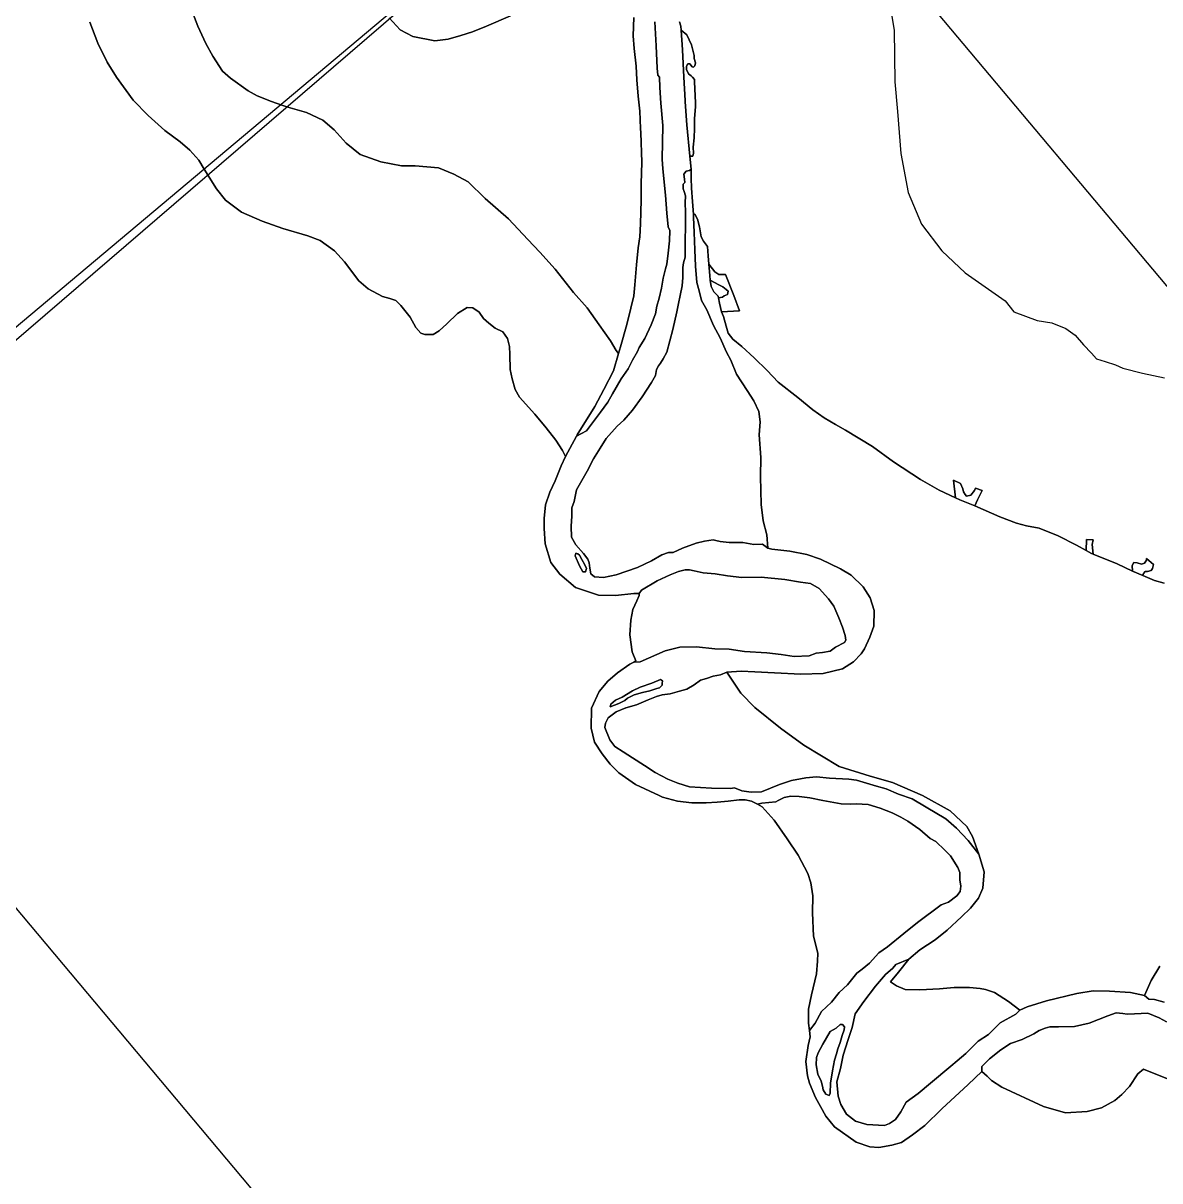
# Model space of a CAD drawing. Header units: inches. Extents: x 288635 to 1232953, y 676945 to 1655780.
# Drawn here: x 439401 to 475817, y 799738 to 836816 of the extents above; entities that cross this region are included whole.
import ezdxf

# ---------------------------------------------------------------- set-up
doc = ezdxf.new("R2010")
doc.units = ezdxf.units.IN
doc.header["$MEASUREMENT"] = 0
doc.layers.add('Images', color=7, linetype='Continuous')
picture_1 = doc.add_image_def('image14.jpg', size_in_pixel=(2572, 3729))
picture_2 = doc.add_image_def('image15.jpg', size_in_pixel=(2550, 3732))

msp = doc.modelspace()

# ---------------------------------------------------------------- linework, layer by layer
at = {"color": 1}
for points in [[(467072.4522, 837991.67), (467305.286, 836594.6672), (467331.3737, 834933.8956), (467410.7489, 833991.9771), (467521.8741, 832642.5994), (467749.4162, 831393.7635), (468178.0421, 830377.7615), (468834.2101, 829525.8015), (469580.3366, 828816.7167), (470860.9225, 827922.4232), (471141.3813, 827573.1725), (471882.2162, 827292.7137), (472353.1754, 827213.3385), (472802.968, 827038.7131), (473104.5936, 826827.0461), (473369.1775, 826514.8371), (473623.178, 826250.2532), (473781.9283, 826065.0445), (474062.3872, 825980.3777), (474401.0545, 825874.5442), (474628.5967, 825763.4189), (475258.3062, 825604.6686), (475967.391, 825456.5016)], [(444747.5589, 837361.1886), (445001.5594, 836721.1073), (445255.5599, 836167.3862), (445474.0003, 835755.9054), (445788.961, 835283.4644), (446048.0415, 835054.864), (446606.8426, 834643.3832), (446896.4032, 834490.9828), (447353.6041, 834303.0225), (447684.7457, 834193.7136), (447876.8451, 834130.3021), (448476.2863, 833952.5018), (449004.6074, 833708.6613), (449365.2881, 833403.8607), (449751.3689, 832977.1398), (450198.4098, 832606.2991), (450858.8111, 832377.6986), (451524.2924, 832250.6984), (451961.1733, 832245.6184), (452702.8548, 832184.6582), (453195.6158, 831981.4578), (453657.8967, 831732.5373), (454201.4578, 831204.2163), (454948.2193, 830553.975), (455573.0605, 829888.4936), (455954.0613, 829482.0928), (456446.8223, 828933.4517), (457036.1035, 828191.7702), (457472.9843, 827693.9293), (457853.9851, 827150.3682), (458219.7458, 826637.2871), (458402.6262, 826332.4865), (458473.7463, 826235.9663), (458311.186, 825677.1652), (458001.3054, 825082.804), (457711.7448, 824534.1629), (457147.8637, 823629.9211), (457125.5275, 823588.6829), (456770.6247, 822933.4433), (456684.2645, 823131.5637), (456470.9041, 823461.7643), (456155.5129, 823857.0656), (455794.8322, 824293.9465), (455307.1512, 824842.5875), (455164.9109, 825086.428), (455063.3107, 825426.7887), (455002.3506, 825726.5093), (454997.2706, 826204.0303), (454982.0306, 826463.1108), (454921.0704, 826717.1113), (454763.5901, 826930.4717), (454519.7496, 827052.392), (454316.5492, 827204.7923), (454148.9089, 827357.1926), (454011.7486, 827560.393), (453803.4682, 827697.5533), (453620.5878, 827712.7933), (453320.8672, 827519.7529), (452975.4265, 827189.5522), (452726.506, 826960.9518), (452533.4657, 826844.1116), (452274.3851, 826844.1116), (452137.2249, 826889.8316), (451984.8246, 827067.632), (451801.9442, 827402.9127), (451497.1436, 827773.7534), (451344.7433, 827931.2337), (451146.6229, 827997.2739), (450907.8624, 828063.314), (450455.7415, 828307.1545), (450156.0209, 828566.235), (449698.82, 829170.7562), (449378.7793, 829526.3569), (448921.5784, 829856.5576), (448525.3376, 830008.9579), (447722.696, 830237.5583), (447057.2147, 830471.2388), (446391.7334, 830765.8794), (445883.7324, 831151.9602), (445599.2518, 831512.6409), (445203.011, 832142.5621), (445030.2907, 832427.0427), (444735.6501, 832747.0834), (444435.9295, 833011.2439), (443943.1685, 833377.0046), (443409.7674, 833859.6056), (442922.0864, 834352.3666), (442388.6854, 835083.888), (442094.0448, 835561.409), (441789.2442, 836171.0102), (441534.6171, 836850.9047)], [(458961.2164, 837001.7365), (458945.9764, 836412.4553), (458976.4564, 836000.9745), (459042.4966, 835437.0934), (459057.7366, 835005.2925), (459103.4567, 834476.9714), (459154.2568, 833999.4505), (459179.6568, 833440.6494), (459190.3121, 833303.6529), (459225.3769, 832363.6872), (459194.8969, 831667.7258), (459199.9769, 831149.5648), (459179.6568, 830392.6433), (459154.2568, 829971.0024), (459108.5367, 829620.4817), (459052.6566, 829076.9206), (459001.8565, 828431.7594), (458961.2164, 828081.2387), (458869.7762, 827684.9979), (458737.696, 827166.8368), (458539.5756, 826445.4754), (458473.7463, 826235.9663), (458402.6262, 826332.4865), (458219.7458, 826637.2871), (457853.9851, 827150.3682), (457472.9843, 827693.9293), (457036.1035, 828191.7702), (456446.8223, 828933.4517), (455954.0613, 829482.0928), (455573.0605, 829888.4936), (454948.2193, 830553.975), (454201.4578, 831204.2163), (453657.8967, 831732.5373), (453195.6158, 831981.4578), (452702.8548, 832184.6582), (451961.1733, 832245.6184), (451524.2924, 832250.6984), (450858.8111, 832377.6986), (450198.4098, 832606.2991), (449751.3689, 832977.1398), (449365.2881, 833403.8607), (449004.6074, 833708.6613), (448476.2863, 833952.5018), (447876.8451, 834130.3021), (447684.7457, 834193.7136), (447353.6041, 834303.0225), (446896.4032, 834490.9828), (446606.8426, 834643.3832), (446048.0415, 835054.864), (445788.961, 835283.4644), (445474.0003, 835755.9054), (445255.5599, 836167.3862), (445001.5594, 836721.1073), (444747.5589, 837361.1886)], [(441534.6171, 836850.9047), (441789.2442, 836171.0102), (442094.0448, 835561.409), (442388.6854, 835083.888), (442922.0864, 834352.3666), (443409.7674, 833859.6056), (443943.1685, 833377.0046), (444435.9295, 833011.2439), (444735.6501, 832747.0834), (445030.2907, 832427.0427), (445203.011, 832142.5621), (445599.2518, 831512.6409), (445883.7324, 831151.9602), (446391.7334, 830765.8794), (447057.2147, 830471.2388), (447722.696, 830237.5583), (448525.3376, 830008.9579), (448921.5784, 829856.5576), (449378.7793, 829526.3569), (449698.82, 829170.7562), (450156.0209, 828566.235), (450455.7415, 828307.1545), (450907.8624, 828063.314), (451146.6229, 827997.2739), (451344.7433, 827931.2337), (451497.1436, 827773.7534), (451801.9442, 827402.9127), (451984.8246, 827067.632), (452137.2249, 826889.8316), (452274.3851, 826844.1116), (452533.4657, 826844.1116), (452726.506, 826960.9518), (452975.4265, 827189.5522), (453320.8672, 827519.7529), (453620.5878, 827712.7933), (453803.4682, 827697.5533), (454011.7486, 827560.393), (454148.9089, 827357.1926), (454316.5492, 827204.7923), (454519.7496, 827052.392), (454763.5901, 826930.4717), (454921.0704, 826717.1113), (454982.0306, 826463.1108), (454997.2706, 826204.0303), (455002.3506, 825726.5093), (455063.3107, 825426.7887), (455164.9109, 825086.428), (455307.1512, 824842.5875), (455794.8322, 824293.9465), (456155.5129, 823857.0656), (456470.9041, 823461.7643), (456684.2645, 823131.5637), (456770.6247, 822933.4433), (456638.5444, 822633.7227), (456464.7661, 822208.4232), (456445.504, 822161.2817), (456277.8637, 821790.441), (456130.5434, 821394.2002), (456094.9833, 820947.1593), (456094.9833, 820627.1187), (456125.4634, 820139.4377), (456308.3437, 819545.0765), (456592.8243, 819164.0757), (457095.7453, 818742.4349), (457832.3468, 818493.5144), (458380.9879, 818483.3544), (458965.189, 818549.3945), (459132.8294, 818544.3145), (459137.9094, 818483.3544), (459056.6292, 818310.634), (458929.629, 818036.3135), (458873.7489, 817695.9528), (458838.1888, 817223.5118), (458914.3889, 816685.0308), (459031.2292, 816390.3902), (458966.1009, 816355.3211), (458833.1088, 816283.71), (458441.948, 816004.3094), (458132.0674, 815745.2289), (457857.7468, 815415.0282), (457608.8263, 814881.6272), (457593.5863, 814241.5459), (457700.2665, 813789.425), (457954.267, 813418.5842), (458203.1875, 813083.3036), (458482.5881, 812803.903), (459021.0692, 812427.9823), (459776.4981, 812079.3228), (459879.5909, 812031.7415), (460360.5569, 811903.6315), (460827.9178, 811847.7514), (461280.0387, 811842.6714), (461630.5594, 811868.0714), (461991.2402, 811898.5515), (462336.6809, 811939.1916), (462534.8013, 811944.2716), (462732.9217, 811903.6315), (462924.8798, 811802.0066), (463078.3623, 811720.7511), (463459.3631, 811288.9503), (463875.9239, 810694.5891), (464231.5247, 810166.268), (464541.4053, 809587.1469), (464637.9255, 809282.3463), (464703.9656, 808865.7854), (464683.6456, 808322.2243), (464724.2856, 807570.3828), (464861.4459, 807031.9018), (464851.2859, 806777.9012), (464815.7258, 806366.4204), (464661.1124, 805695.7864), (464559.8379, 805240.0516), (464564.918, 804793.0107), (464592.7545, 804553.6167), (464615.7181, 804356.1299), (464554.7579, 804076.7293), (464473.4778, 803558.5683), (464529.3579, 803101.3674), (464595.398, 802867.6869), (464783.3584, 802410.486), (464945.7202, 802117.7429), (465118.6391, 801805.9648), (465398.0396, 801470.6841), (466083.841, 800977.9231), (466520.7219, 800830.6028), (466810.2824, 800805.2028), (467226.8433, 800876.3229), (467541.8039, 800962.6831), (467892.3246, 801211.6036), (468288.5654, 801506.2442), (468837.2065, 802039.6452), (469680.4882, 802821.9668), (470112.2891, 803238.5276), (470285.0094, 803091.2073), (470427.2497, 802954.0471), (470752.3703, 802740.6866), (472093.493, 802115.8454), (472794.5344, 801917.725), (473485.4158, 801958.3651), (473942.6167, 802080.2853), (474369.3376, 802313.9658), (474597.938, 802507.0062), (474846.8585, 802755.9267), (475116.0991, 803167.4075), (475288.8194, 803319.8078), (475746.0203, 803131.8474), (476447.0617, 802857.5269)], [(451129.6623, 836982.1097), (451475.103, 836601.109), (451881.5038, 836387.7485), (452592.7052, 836245.5082), (453014.3461, 836301.3884), (453420.7469, 836423.3086), (453796.6677, 836535.0688), (454248.7886, 836723.0292), (455015.8701, 837048.1499)], [(459633.0913, 836859.3146), (459683.8914, 836087.153), (459709.2915, 835370.8716), (459734.6915, 835147.3512), (459790.5716, 835086.391), (459800.7317, 834756.1904), (459831.2117, 834258.3494), (459892.1718, 833542.068), (459874.7001, 832460.2322), (459897.2519, 832150.1452), (459978.532, 831306.8635), (460019.1721, 830727.7423), (460066.1622, 830296.1531), (460116.9623, 830174.2329), (460106.8023, 829849.1122), (460066.1622, 829452.8714), (460020.4421, 829097.2707), (459979.802, 828949.9504), (459903.6019, 828645.1498), (459847.7218, 828325.1092), (459771.5216, 828005.0685), (459705.4815, 827751.068), (459659.7614, 827502.1475), (459522.6011, 827151.6268), (459319.4007, 826719.826), (459131.4403, 826425.1854), (459085.7202, 826298.1851), (458923.1599, 826018.7846), (458785.9996, 825749.544), (458557.3992, 825424.4234), (458283.0786, 824946.9024), (458135.7583, 824672.5819), (457891.9178, 824357.6213), (457444.8769, 823758.1801), (457444.8769, 823758.1801), (457125.5275, 823588.6829), (457147.8637, 823629.9211), (457711.7448, 824534.1629), (458001.3054, 825082.804), (458311.186, 825677.1652), (458473.7463, 826235.9663), (458539.5756, 826445.4754), (458737.696, 827166.8368), (458869.7762, 827684.9979), (458961.2164, 828081.2387), (459001.8565, 828431.7594), (459052.6566, 829076.9206), (459108.5367, 829620.4817), (459154.2568, 829971.0024), (459179.6568, 830392.6433), (459199.9769, 831149.5648), (459194.8969, 831667.7258), (459225.3769, 832363.6872), (459190.3121, 833303.6529), (459179.6568, 833440.6494), (459154.2568, 833999.4505), (459103.4567, 834476.9714), (459057.7366, 835005.2925), (459042.4966, 835437.0934), (458976.4564, 836000.9745), (458945.9764, 836412.4553), (458961.2164, 837001.7365)], [(475954.6206, 818876.6045), (475646.4372, 818960.7401), (475275.0919, 819121.8055), (475296.1217, 819191.0341), (475346.9218, 819251.9943), (475423.1219, 819257.0743), (475539.9622, 819282.4743), (475580.6022, 819348.5145), (475616.1623, 819475.5147), (475387.5618, 819668.5551), (475387.5618, 819612.675), (475321.5217, 819526.3148), (475225.0015, 819485.6747), (475092.9213, 819536.4748), (474981.161, 819541.5548), (474925.2809, 819445.0347), (474943.7024, 819265.5407), (474452.6348, 819502.6079), (473678.5069, 819810.6792), (473645.1184, 820120.676), (473675.5984, 820267.9963), (473462.238, 820283.2363), (473458.4233, 819923.858), (473148.7655, 820095.2757), (472556.0977, 820391.6097), (471946.4965, 820637.1435), (471540.0956, 820721.8103), (471226.8283, 820798.0105), (470693.4273, 821009.6776), (469889.0923, 821356.8116), (469977.351, 821548.1589), (470124.6713, 821852.9595), (469911.3109, 821924.0796), (469880.8308, 821852.9595), (469758.9106, 821700.5592), (469626.8303, 821670.0791), (469576.0302, 821715.7992), (469525.2301, 821802.1594), (469499.8301, 821903.7596), (469433.7899, 822071.3999), (469210.2695, 822183.1601), (469271.0244, 821610.8121), (468746.0901, 821856.3459), (468153.4222, 822203.4799), (467281.3538, 822762.2811), (466612.4858, 823261.8154), (465748.8841, 823778.2831), (465423.4124, 823963.5286), (465057.6517, 824171.809), (464696.9709, 824435.9695), (464214.37, 824832.2103), (463584.4487, 825319.8913), (463239.008, 825695.8121), (462817.3672, 826097.1329), (462426.2064, 826462.8936), (462131.5658, 826696.5741), (461989.3255, 826889.6145), (461923.2854, 827113.1349), (461836.9252, 827417.9355), (461770.8851, 827570.3358), (462348.4034, 827597.943), (462170.6031, 828090.7039), (461896.2825, 828771.4253), (461693.0821, 828766.3453), (461555.9219, 828847.6255), (461365.9139, 829096.7885), (461344.1642, 829368.6594), (461328.9242, 829663.3), (461191.7639, 829830.9403), (461120.6438, 829973.1806), (461069.8437, 830293.2213), (461008.8836, 830542.1418), (460922.5234, 830699.6221), (460876.8033, 830689.4621), (460843.7392, 831101.4316), (460808.1791, 831533.2324), (460798.0191, 831848.1931), (460801.4937, 832139.9851), (460759.2618, 832560.796), (460855.4865, 832552.1358), (460875.8065, 832648.656), (460870.7265, 832846.7764), (460896.1266, 833146.497), (460906.2866, 833441.1376), (460911.3666, 833766.2582), (460936.0104, 834141.1617), (460944.1538, 834265.0464), (460912.4038, 834938.1478), (460910.265, 835015.1458), (460845.8556, 835081.5311), (460804.5806, 835132.3312), (460715.6804, 835192.6563), (460652.1803, 835335.5316), (460649.0053, 835440.3068), (460690.2803, 835510.1569), (460760.1305, 835516.507), (460833.1556, 835421.2568), (460877.6057, 835411.7317), (460915.7058, 835453.0068), (460937.9308, 835545.082), (460902.1653, 835685.2744), (460899.7038, 835776.3495), (460810.8036, 836125.6002), (460658.4033, 836443.1008), (460476.0224, 836589.2817), (460466.213, 836722.1543), (460430.6529, 836859.3146)], [(475818.3024, 806611.2114), (475536.6666, 806155.2297), (475319.8029, 805677.5243), (474877.842, 805774.0445), (474202.2006, 805814.6846), (473678.9596, 805819.7646), (473155.7185, 805743.5644), (472185.4366, 805504.804), (471570.7554, 805316.8436), (471331.9949, 805200.0034), (470963.4383, 805484.6684), (470520.8678, 805766.3041), (470228.6448, 805863.9695), (470057.1945, 805902.0696), (469714.2938, 805927.4697), (469231.6928, 805933.8197), (468761.7919, 805889.3696), (468126.7906, 805851.2695), (467656.8897, 805870.3196), (467383.8391, 805984.6198), (467186.9887, 806111.62), (467448.3094, 806420.7422), (467777.9351, 806840.8043), (468128.4558, 807140.5249), (468621.2168, 807455.4855), (469007.2976, 807770.4462), (469459.4185, 808197.167), (469754.0591, 808466.4076), (470002.9796, 808796.6082), (470150.2999, 809116.6489), (470190.9399, 809639.8899), (470013.1396, 810198.691), (469810.0728, 810768.6917), (469635.7268, 811090.5612), (469099.2778, 811586.7766), (468211.1015, 812076.6208), (467255.9537, 812492.1939), (466536.2856, 812703.8609), (465545.6837, 813008.6616), (464411.148, 813694.4629), (463666.0799, 814236.3307), (462836.3449, 814896.732), (462387.6107, 815362.3996), (461945.766, 816030.8073), (462402.9669, 816066.3673), (462844.9278, 816040.9673), (463469.769, 816005.4072), (464313.0507, 815969.8471), (465034.4121, 815990.1672), (465654.1734, 816137.4875), (465999.6141, 816355.9279), (466248.5346, 816620.0884), (466355.2148, 816777.5688), (466522.8551, 817153.4895), (466649.8554, 817504.0102), (466660.0154, 818001.8512), (466538.0951, 818413.332), (466309.4947, 818763.8527), (465923.4139, 819139.7735), (465588.1332, 819337.8939), (464948.052, 819652.8545), (464506.0911, 819800.1748), (463962.53, 819906.855), (463383.4088, 819972.8951), (463256.4086, 820003.3752), (463223.768, 820432.9215), (463106.9278, 820874.8824), (463040.8876, 821398.1235), (463025.6476, 822297.2853), (463030.7276, 822901.8065), (462979.9275, 823633.3279), (463010.4076, 824049.8888), (462964.6875, 824375.0094), (462812.2872, 824715.3701), (462598.9267, 825050.6508), (462253.4861, 825573.8918), (462070.6057, 826020.9327), (461938.5254, 826274.9332), (461730.245, 826737.2142), (461516.8846, 827133.4549), (461308.6042, 827636.3759), (461135.8838, 827936.0965), (461054.6037, 828240.8972), (460978.4035, 828515.2177), (460937.7634, 829038.4588), (460922.5234, 829551.5398), (460902.2033, 830110.3409), (460871.7233, 830603.1019), (460876.8033, 830689.4621), (460922.5234, 830699.6221), (461008.8836, 830542.1418), (461069.8437, 830293.2213), (461120.6438, 829973.1806), (461191.7639, 829830.9403), (461328.9242, 829663.3), (461344.1642, 829368.6594), (461365.9139, 829096.7885), (461394.9643, 828733.6581), (461413.7053, 828587.8948), (461440.6844, 828378.0574), (461532.1246, 828215.4971), (461664.2049, 828073.2568), (461675.6756, 828017.1779), (461709.925, 827849.7364), (461770.8851, 827570.3358), (461836.9252, 827417.9355), (461923.2854, 827113.1349), (461989.3255, 826889.6145), (462131.5658, 826696.5741), (462426.2064, 826462.8936), (462817.3672, 826097.1329), (463239.008, 825695.8121), (463584.4487, 825319.8913), (464214.37, 824832.2103), (464696.9709, 824435.9695), (465057.6517, 824171.809), (465423.4124, 823963.5286), (465748.8841, 823778.2831), (466612.4858, 823261.8154), (467281.3538, 822762.2811), (468153.4222, 822203.4799), (468746.0901, 821856.3459), (469271.0244, 821610.8121), (469409.5582, 821553.8804), (469889.0923, 821356.8116), (470693.4273, 821009.6776), (471226.8283, 820798.0105), (471540.0956, 820721.8103), (471946.4965, 820637.1435), (472556.0977, 820391.6097), (473148.7655, 820095.2757), (473458.4233, 819923.858), (473622.8998, 819832.8085), (473678.5069, 819810.6792), (474452.6348, 819502.6079), (474943.7024, 819265.5407), (475275.0919, 819121.8055), (475646.4372, 818960.7401), (475954.6206, 818876.6045)], [(475949.7241, 805464.1639), (475644.9235, 805550.5241), (475467.1232, 805555.6041), (475319.8029, 805677.5243), (475536.6666, 806155.2297), (475818.3024, 806611.2114)], [(476447.0617, 802857.5269), (475746.0203, 803131.8474), (475288.8194, 803319.8078), (475116.0991, 803167.4075), (474846.8585, 802755.9267), (474597.938, 802507.0062), (474369.3376, 802313.9658), (473942.6167, 802080.2853), (473485.4158, 801958.3651), (472794.5344, 801917.725), (472093.493, 802115.8454), (470752.3703, 802740.6866), (470427.2497, 802954.0471), (470285.0094, 803091.2073), (470112.2891, 803238.5276), (470117.8725, 803401.6798), (470361.713, 803645.5202), (470727.4737, 803935.0808), (471032.2743, 804133.2012), (471408.195, 804265.2815), (471779.0358, 804443.0818), (471951.7561, 804549.7621), (472144.7965, 804631.0422), (472287.0368, 804671.6823), (472571.5174, 804666.6023), (473084.5984, 804676.7623), (473557.0393, 804793.6025), (474146.3205, 805027.283), (474415.5611, 805118.7232), (474634.0015, 805098.4031), (474634.0015, 805098.4031), (474766.0818, 805078.0831), (475004.8422, 805088.2431), (475436.6431, 805103.4832), (475792.2438, 804961.2429), (476031.0043, 804834.2426)]]:
    msp.add_lwpolyline(points, dxfattribs=at)
at = {"color": 1, "ltscale": 3}
for points in [[(455015.8701, 837048.1499), (454248.7886, 836723.0292), (453796.6677, 836535.0688), (453420.7469, 836423.3086), (453014.3461, 836301.3884), (452592.7052, 836245.5082), (451881.5038, 836387.7485), (451475.103, 836601.109), (451129.6623, 836982.1097)], [(476031.0043, 804834.2426), (475792.2438, 804961.2429), (475436.6431, 805103.4832), (475004.8422, 805088.2431), (474766.0818, 805078.0831), (474634.0015, 805098.4031), (474415.5611, 805118.7232), (474146.3205, 805027.283), (473557.0393, 804793.6025), (473084.5984, 804676.7623), (472571.5174, 804666.6023), (472287.0368, 804671.6823), (472144.7965, 804631.0422), (471951.7561, 804549.7621), (471779.0358, 804443.0818), (471408.195, 804265.2815), (471032.2743, 804133.2012), (470727.4737, 803935.0808), (470361.713, 803645.5202), (470117.8725, 803401.6798), (470112.2891, 803238.5276), (469680.4882, 802821.9668), (468837.2065, 802039.6452), (468288.5654, 801506.2442), (467892.3246, 801211.6036), (467541.8039, 800962.6831), (467226.8433, 800876.3229), (466810.2824, 800805.2028), (466520.7219, 800830.6028), (466083.841, 800977.9231), (465398.0396, 801470.6841), (465118.6391, 801805.9648), (464945.7202, 802117.7429), (464783.3584, 802410.486), (464595.398, 802867.6869), (464529.3579, 803101.3674), (464473.4778, 803558.5683), (464554.7579, 804076.7293), (464615.7181, 804356.1299), (464592.7545, 804553.6167), (464770.5691, 804783.4002), (464973.7695, 805159.3209), (465298.8902, 805464.1215), (465542.7306, 805768.9222), (465811.9712, 806012.7626), (466111.6918, 806393.7634), (466284.4121, 806515.6837), (466513.0126, 806708.724), (466817.8132, 807044.0047), (467087.0537, 807237.0451), (467615.3748, 807663.7659), (468057.3357, 808014.2866), (468814.2572, 808583.2478), (469047.9377, 808664.5279), (469312.0982, 808867.7284), (469423.8584, 809009.9686), (469444.1784, 809172.529), (469408.6184, 809380.8094), (469408.6184, 809609.4098), (469342.5782, 809771.9702), (469108.8978, 810142.8109), (468926.0174, 810325.6913), (468636.4568, 810610.1718), (468453.5765, 810706.692), (468123.3758, 810986.0926), (467747.4551, 811260.4131), (467518.8546, 811382.3334), (467244.534, 811524.5737), (466853.3733, 811671.894), (466467.2925, 811793.8142), (466086.2917, 811809.0542), (465903.4114, 811798.8942), (465603.6908, 811814.1342), (465024.5696, 811920.8145), (464602.0821, 812005.5871), (464256.6414, 812051.3072), (463997.5609, 812056.3872), (463784.2005, 812020.8272), (463591.1601, 811924.307), (463509.8799, 811873.5069), (463062.839, 811837.9468), (462924.8798, 811802.0066), (462732.9217, 811903.6315), (462534.8013, 811944.2716), (462336.6809, 811939.1916), (461991.2402, 811898.5515), (461630.5594, 811868.0714), (461280.0387, 811842.6714), (460827.9178, 811847.7514), (460360.5569, 811903.6315), (459879.5909, 812031.7415), (459776.4981, 812079.3228), (459021.0692, 812427.9823), (458482.5881, 812803.903), (458203.1875, 813083.3036), (457954.267, 813418.5842), (457700.2665, 813789.425), (457593.5863, 814241.5459), (457608.8263, 814881.6272), (457857.7468, 815415.0282), (458132.0674, 815745.2289), (458441.948, 816004.3094), (458833.1088, 816283.71), (458966.1009, 816355.3211), (459169.0112, 816364.0242), (459968.0545, 816718.5666), (460439.0138, 816829.6918), (460968.1815, 816840.2751), (461559.6852, 816772.4887), (462021.9661, 816762.3287), (462509.6471, 816696.2886), (463231.0085, 816645.4885), (463688.2094, 816594.6884), (464104.7703, 816533.7283), (464577.2112, 816554.0483), (464810.8917, 816635.3285), (465009.0121, 816660.7285), (465252.8526, 816706.4486), (465425.5729, 816828.3689), (465715.1335, 816980.7692), (465760.8536, 817051.8893), (465735.4535, 817204.2896), (465654.1734, 817473.5301), (465527.1731, 817773.2507), (465369.6928, 818139.0115), (465196.9725, 818382.852), (464897.2519, 818713.0526), (464622.9313, 818865.4529), (464302.8907, 818911.173), (463799.9697, 818997.5332), (463043.0481, 819073.7333), (462423.2869, 819063.5733), (461961.006, 819119.4534), (461574.9252, 819181.0909), (461188.8444, 819216.651), (460899.2839, 819277.6111), (460751.9636, 819303.0111), (460604.6433, 819308.0912), (460396.3629, 819257.2911), (460132.2023, 819150.6108), (459715.6415, 818952.4904), (459212.7205, 818657.8499), (459132.8294, 818544.3145), (458965.189, 818549.3945), (458380.9879, 818483.3544), (457832.3468, 818493.5144), (457095.7453, 818742.4349), (456592.8243, 819164.0757), (456308.3437, 819545.0765), (456125.4634, 820139.4377), (456094.9833, 820627.1187), (456094.9833, 820947.1593), (456130.5434, 821394.2002), (456277.8637, 821790.441), (456445.504, 822161.2817), (456464.7661, 822208.4232), (456638.5444, 822633.7227), (456770.6247, 822933.4433), (457125.5275, 823588.6829), (457444.8769, 823758.1801), (457891.9178, 824357.6213), (458135.7583, 824672.5819), (458283.0786, 824946.9024), (458557.3992, 825424.4234), (458785.9996, 825749.544), (458923.1599, 826018.7846), (459085.7202, 826298.1851), (459131.4403, 826425.1854), (459319.4007, 826719.826), (459522.6011, 827151.6268), (459659.7614, 827502.1475), (459705.4815, 827751.068), (459771.5216, 828005.0685), (459847.7218, 828325.1092), (459903.6019, 828645.1498), (459979.802, 828949.9504), (460020.4421, 829097.2707), (460066.1622, 829452.8714), (460106.8023, 829849.1122), (460116.9623, 830174.2329), (460066.1622, 830296.1531), (460019.1721, 830727.7423), (459978.532, 831306.8635), (459897.2519, 832150.1452), (459874.7001, 832460.2322), (459892.1718, 833542.068), (459831.2117, 834258.3494), (459800.7317, 834756.1904), (459790.5716, 835086.391), (459734.6915, 835147.3512), (459709.2915, 835370.8716), (459683.8914, 836087.153), (459633.0913, 836859.3146)], [(460430.6529, 836859.3146), (460466.213, 836722.1543), (460476.0224, 836589.2817), (460522.0931, 835965.2328), (460567.8132, 835081.311), (460608.4533, 834339.6295), (460611.4167, 834293.9928), (460659.2534, 833557.308), (460759.2618, 832560.796), (460801.4937, 832139.9851), (460745.6136, 832094.2651), (460638.9333, 832079.025), (460562.7332, 831982.5048), (460588.1332, 831814.8645), (460598.2933, 831708.1843), (460547.4932, 831657.3842), (460542.4131, 831510.0639), (460577.9732, 831428.7837), (460623.6933, 831281.4634), (460608.4533, 831057.943), (460618.6133, 830763.3024), (460621.5982, 830663.1094), (460624.9633, 830550.1536), (460624.9633, 830291.0731), (460604.6433, 829864.3523), (460604.6433, 829569.7117), (460614.8033, 829473.1915), (460604.6433, 829325.8712), (460558.9232, 829142.9908), (460533.5231, 828995.6705), (460538.6031, 828670.5499), (460518.2831, 828401.3093), (460452.243, 828091.4287), (460391.2828, 827832.3482), (460340.4827, 827568.1877), (460213.4825, 827009.3866), (460122.0423, 826638.5458), (460020.4421, 826277.8651), (459903.6019, 826069.5847), (459822.3217, 825922.2644), (459751.2016, 825840.9842), (459695.3215, 825724.144), (459654.6814, 825531.1036), (459532.7611, 825302.5031), (459227.9605, 824850.3822), (458918.0799, 824418.5814), (458643.7593, 824103.6207), (458430.3989, 823910.5804), (458079.8782, 823509.2596), (457886.8378, 823204.4589), (457673.4774, 822864.0983), (457465.197, 822467.8575), (457129.9163, 821868.4163), (457053.7162, 821497.5755), (456982.596, 821289.2951), (456977.516, 821030.2146), (456952.116, 820710.174), (456972.436, 820349.4932), (457109.5963, 820110.7328), (457348.3568, 819831.3322), (457495.6771, 819648.4518), (457531.2371, 819536.6916), (457556.6372, 819358.8913), (457592.1972, 819181.0909), (457703.9575, 819084.5707), (457988.438, 819059.1707), (458399.9189, 819145.5308), (459080.6402, 819384.2913), (459527.6811, 819597.6517), (459862.9618, 819790.6921), (460071.2422, 819866.8923), (460223.6425, 819866.8923), (460523.3631, 819998.9725), (460960.244, 820156.4528), (461229.4845, 820227.573), (461508.8851, 820263.1331), (461595.2453, 820247.893), (461732.4055, 820211.6556), (462016.8861, 820181.1756), (462458.847, 820186.2556), (462804.2877, 820120.2154), (463083.6882, 820125.2955), (463256.4086, 820003.3752), (463383.4088, 819972.8951), (463962.53, 819906.855), (464506.0911, 819800.1748), (464948.052, 819652.8545), (465588.1332, 819337.8939), (465923.4139, 819139.7735), (466309.4947, 818763.8527), (466538.0951, 818413.332), (466660.0154, 818001.8512), (466649.8554, 817504.0102), (466522.8551, 817153.4895), (466355.2148, 816777.5688), (466248.5346, 816620.0884), (465999.6141, 816355.9279), (465654.1734, 816137.4875), (465034.4121, 815990.1672), (464313.0507, 815969.8471), (463469.769, 816005.4072), (462844.9278, 816040.9673), (462402.9669, 816066.3673), (461945.766, 816030.8073), (461737.4855, 815939.3671), (461503.8051, 815898.727), (461296.2655, 815824.2731), (461105.7651, 815771.3563), (460899.3897, 815623.1894), (460666.5559, 815480.3141), (460428.4304, 815422.1056), (460132.0965, 815337.4388), (459867.5126, 815305.6887), (459687.5956, 815252.772), (459428.3034, 815146.9384), (459047.3027, 814988.1881), (458703.3436, 814892.9379), (458401.718, 814760.646), (458147.7175, 814564.8539), (458052.4673, 814400.8119), (458036.5923, 814263.2283), (458200.6343, 813866.3525), (458354.0929, 813654.6854), (458623.9685, 813474.7684), (458920.3024, 813289.5597), (459306.5948, 813046.1425), (459650.5539, 812813.3087), (460052.7213, 812601.6417), (460375.5136, 812474.6414), (460751.2227, 812358.2245), (461455.0158, 812315.8911), (462063.5587, 812305.3077), (462190.5589, 812321.1828), (462423.3927, 812225.9326), (462725.0183, 812188.8908), (463053.1023, 812199.4742), (463342.2396, 812310.3877), (463626.7201, 812432.308), (464017.8809, 812564.3882), (464307.9418, 812615.3879), (464480.1619, 812645.6684), (464821.3692, 812682.816), (465237.93, 812637.0959), (465852.6113, 812606.6158), (466101.5318, 812565.9758), (466741.613, 812378.0154), (467051.4937, 812296.7352), (467442.6544, 812118.9349), (467884.6153, 811971.6146), (468326.5762, 811707.454), (468961.5775, 811331.5333), (469307.0182, 811036.8927), (469677.8589, 810635.5719), (470013.1396, 810198.691), (470190.9399, 809639.8899), (470150.2999, 809116.6489), (470002.9796, 808796.6082), (469754.0591, 808466.4076), (469459.4185, 808197.167), (469007.2976, 807770.4462), (468621.2168, 807455.4855), (468128.4558, 807140.5249), (467777.9351, 806840.8043), (467356.2943, 806668.084), (467264.8541, 806551.2437), (467031.1736, 806348.0433), (466706.053, 805977.2026), (466335.2122, 805484.4416), (466055.8117, 805083.1208), (465954.2115, 804646.2399), (465827.2112, 804265.2391), (465669.7309, 803762.3181), (465583.3707, 803340.6773), (465466.5305, 802908.8764), (465507.1706, 802451.6755), (465598.6108, 802182.435), (465781.4911, 801877.6344), (466065.9717, 801654.1139), (466431.7324, 801547.4337), (466995.6136, 801511.8736), (467158.1739, 801577.9138), (467346.1343, 801704.914), (467513.7746, 801948.7545), (467691.5749, 802253.5551), (468072.5757, 802532.9557), (468468.8165, 802863.1563), (469119.0578, 803406.7174), (469320.3835, 803580.2002), (469596.5788, 803818.1983), (469990.8722, 804214.4814), (470326.1529, 804427.8418), (470702.0736, 804798.6825), (471204.9946, 805078.0831), (471331.9949, 805200.0034), (471570.7554, 805316.8436), (472185.4366, 805504.804), (473155.7185, 805743.5644), (473678.9596, 805819.7646), (474202.2006, 805814.6846), (474877.842, 805774.0445), (475319.8029, 805677.5243), (475467.1232, 805555.6041), (475644.9235, 805550.5241), (475949.7241, 805464.1639)]]:
    msp.add_lwpolyline(points, dxfattribs=at)
at = {"color": 1}
for points in [[(460937.9308, 835545.082), (460915.7058, 835453.0068), (460877.6057, 835411.7317), (460833.1556, 835421.2568), (460760.1305, 835516.507), (460690.2803, 835510.1569), (460649.0053, 835440.3068), (460652.1803, 835335.5316), (460715.6804, 835192.6563), (460804.5806, 835132.3312), (460845.8556, 835081.5311), (460910.265, 835015.1458), (460912.4038, 834938.1478), (460944.1538, 834265.0464), (460936.0104, 834141.1617), (460911.3666, 833766.2582), (460906.2866, 833441.1376), (460896.1266, 833146.497), (460870.7265, 832846.7764), (460875.8065, 832648.656), (460855.4865, 832552.1358), (460759.2618, 832560.796), (460659.2534, 833557.308), (460611.4167, 834293.9928), (460608.4533, 834339.6295), (460567.8132, 835081.311), (460522.0931, 835965.2328), (460476.0224, 836589.2817), (460658.4033, 836443.1008), (460810.8036, 836125.6002), (460899.7038, 835776.3495), (460902.1653, 835685.2744), (460937.9308, 835545.082)], [(463223.768, 820432.9215), (463256.4086, 820003.3752), (463083.6882, 820125.2955), (462804.2877, 820120.2154), (462458.847, 820186.2556), (462016.8861, 820181.1756), (461732.4055, 820211.6556), (461595.2453, 820247.893), (461508.8851, 820263.1331), (461229.4845, 820227.573), (460960.244, 820156.4528), (460523.3631, 819998.9725), (460223.6425, 819866.8923), (460071.2422, 819866.8923), (459862.9618, 819790.6921), (459527.6811, 819597.6517), (459080.6402, 819384.2913), (458399.9189, 819145.5308), (457988.438, 819059.1707), (457703.9575, 819084.5707), (457592.1972, 819181.0909), (457556.6372, 819358.8913), (457531.2371, 819536.6916), (457495.6771, 819648.4518), (457348.3568, 819831.3322), (457109.5963, 820110.7328), (456972.436, 820349.4932), (456952.116, 820710.174), (456977.516, 821030.2146), (456982.596, 821289.2951), (457053.7162, 821497.5755), (457129.9163, 821868.4163), (457465.197, 822467.8575), (457673.4774, 822864.0983), (457886.8378, 823204.4589), (458079.8782, 823509.2596), (458430.3989, 823910.5804), (458643.7593, 824103.6207), (458918.0799, 824418.5814), (459227.9605, 824850.3822), (459532.7611, 825302.5031), (459654.6814, 825531.1036), (459695.3215, 825724.144), (459751.2016, 825840.9842), (459822.3217, 825922.2644), (459903.6019, 826069.5847), (460020.4421, 826277.8651), (460122.0423, 826638.5458), (460213.4825, 827009.3866), (460340.4827, 827568.1877), (460391.2828, 827832.3482), (460452.243, 828091.4287), (460518.2831, 828401.3093), (460538.6031, 828670.5499), (460533.5231, 828995.6705), (460558.9232, 829142.9908), (460604.6433, 829325.8712), (460614.8033, 829473.1915), (460604.6433, 829569.7117), (460604.6433, 829864.3523), (460624.9633, 830291.0731), (460624.9633, 830550.1536), (460621.5982, 830663.1094), (460618.6133, 830763.3024), (460608.4533, 831057.943), (460623.6933, 831281.4634), (460577.9732, 831428.7837), (460542.4131, 831510.0639), (460547.4932, 831657.3842), (460598.2933, 831708.1843), (460588.1332, 831814.8645), (460562.7332, 831982.5048), (460638.9333, 832079.025), (460745.6136, 832094.2651), (460801.4937, 832139.9851), (460798.0191, 831848.1931), (460808.1791, 831533.2324), (460843.7392, 831101.4316), (460876.8033, 830689.4621), (460871.7233, 830603.1019), (460902.2033, 830110.3409), (460922.5234, 829551.5398), (460937.7634, 829038.4588), (460978.4035, 828515.2177), (461054.6037, 828240.8972), (461135.8838, 827936.0965), (461308.6042, 827636.3759), (461516.8846, 827133.4549), (461730.245, 826737.2142), (461938.5254, 826274.9332), (462070.6057, 826020.9327), (462253.4861, 825573.8918), (462598.9267, 825050.6508), (462812.2872, 824715.3701), (462964.6875, 824375.0094), (463010.4076, 824049.8888), (462979.9275, 823633.3279), (463030.7276, 822901.8065), (463025.6476, 822297.2853), (463040.8876, 821398.1235), (463106.9278, 820874.8824), (463223.768, 820432.9215)], [(461555.9219, 828847.6255), (461693.0821, 828766.3453), (461896.2825, 828771.4253), (462170.6031, 828090.7039), (462348.4034, 827597.943), (461770.8851, 827570.3358), (461709.925, 827849.7364), (461675.6756, 828017.1779), (461809.9224, 828039.9038), (461860.7225, 828080.5439), (461962.3227, 828126.264), (461987.7227, 828232.9442), (461926.7626, 828283.7443), (461815.0024, 828370.1045), (461690.3355, 828437.7632), (461413.7053, 828587.8948), (461394.9643, 828733.6581), (461365.9139, 829096.7885), (461555.9219, 828847.6255)], [(461809.9224, 828039.9038), (461675.6756, 828017.1779), (461664.2049, 828073.2568), (461532.1246, 828215.4971), (461440.6844, 828378.0574), (461413.7053, 828587.8948), (461690.3355, 828437.7632), (461815.0024, 828370.1045), (461926.7626, 828283.7443), (461987.7227, 828232.9442), (461962.3227, 828126.264), (461860.7225, 828080.5439), (461809.9224, 828039.9038)], [(469576.0302, 821715.7992), (469626.8303, 821670.0791), (469758.9106, 821700.5592), (469880.8308, 821852.9595), (469911.3109, 821924.0796), (470124.6713, 821852.9595), (469977.351, 821548.1589), (469889.0923, 821356.8116), (469409.5582, 821553.8804), (469271.0244, 821610.8121), (469210.2695, 822183.1601), (469433.7899, 822071.3999), (469499.8301, 821903.7596), (469525.2301, 821802.1594), (469576.0302, 821715.7992)], [(473645.1184, 820120.676), (473678.5069, 819810.6792), (473622.8998, 819832.8085), (473458.4233, 819923.858), (473462.238, 820283.2363), (473675.5984, 820267.9963), (473645.1184, 820120.676)], [(457218.9939, 819432.9949), (457330.7541, 819239.9546), (457417.1143, 819245.0346), (457452.6744, 819351.7148), (457396.7943, 819463.475), (457300.2741, 819641.2754), (457229.1539, 819773.3556), (457173.2738, 819819.0757), (457107.2337, 819839.3958), (457081.8337, 819753.0356), (457218.9939, 819432.9949)], [(457417.1143, 819245.0346), (457330.7541, 819239.9546), (457218.9939, 819432.9949), (457081.8337, 819753.0356), (457107.2337, 819839.3958), (457173.2738, 819819.0757), (457229.1539, 819773.3556), (457300.2741, 819641.2754), (457396.7943, 819463.475), (457452.6744, 819351.7148), (457417.1143, 819245.0346)], [(475387.5618, 819668.5551), (475616.1623, 819475.5147), (475580.6022, 819348.5145), (475539.9622, 819282.4743), (475423.1219, 819257.0743), (475346.9218, 819251.9943), (475296.1217, 819191.0341), (475275.0919, 819121.8055), (474943.7024, 819265.5407), (474925.2809, 819445.0347), (474981.161, 819541.5548), (475092.9213, 819536.4748), (475225.0015, 819485.6747), (475321.5217, 819526.3148), (475387.5618, 819612.675), (475387.5618, 819668.5551)], [(461961.006, 819119.4534), (462423.2869, 819063.5733), (463043.0481, 819073.7333), (463799.9697, 818997.5332), (464302.8907, 818911.173), (464622.9313, 818865.4529), (464897.2519, 818713.0526), (465196.9725, 818382.852), (465369.6928, 818139.0115), (465527.1731, 817773.2507), (465654.1734, 817473.5301), (465735.4535, 817204.2896), (465760.8536, 817051.8893), (465715.1335, 816980.7692), (465425.5729, 816828.3689), (465252.8526, 816706.4486), (465009.0121, 816660.7285), (464810.8917, 816635.3285), (464577.2112, 816554.0483), (464104.7703, 816533.7283), (463688.2094, 816594.6884), (463231.0085, 816645.4885), (462509.6471, 816696.2886), (462021.9661, 816762.3287), (461559.6852, 816772.4887), (460968.1815, 816840.2751), (460439.0138, 816829.6918), (459968.0545, 816718.5666), (459169.0112, 816364.0242), (458966.1009, 816355.3211), (459031.2292, 816390.3902), (458914.3889, 816685.0308), (458838.1888, 817223.5118), (458873.7489, 817695.9528), (458929.629, 818036.3135), (459056.6292, 818310.634), (459137.9094, 818483.3544), (459132.8294, 818544.3145), (459212.7205, 818657.8499), (459715.6415, 818952.4904), (460132.2023, 819150.6108), (460396.3629, 819257.2911), (460604.6433, 819308.0912), (460751.9636, 819303.0111), (460899.2839, 819277.6111), (461188.8444, 819216.651), (461574.9252, 819181.0909), (461961.006, 819119.4534)], [(466536.2856, 812703.8609), (467255.9537, 812492.1939), (468211.1015, 812076.6208), (469099.2778, 811586.7766), (469635.7268, 811090.5612), (469810.0728, 810768.6917), (470013.1396, 810198.691), (469677.8589, 810635.5719), (469307.0182, 811036.8927), (468961.5775, 811331.5333), (468326.5762, 811707.454), (467884.6153, 811971.6146), (467442.6544, 812118.9349), (467051.4937, 812296.7352), (466741.613, 812378.0154), (466101.5318, 812565.9758), (465852.6113, 812606.6158), (465237.93, 812637.0959), (464821.3692, 812682.816), (464480.1619, 812645.6684), (464307.9418, 812615.3879), (464017.8809, 812564.3882), (463626.7201, 812432.308), (463342.2396, 812310.3877), (463053.1023, 812199.4742), (462725.0183, 812188.8908), (462423.3927, 812225.9326), (462190.5589, 812321.1828), (462063.5587, 812305.3077), (461455.0158, 812315.8911), (460751.2227, 812358.2245), (460375.5136, 812474.6414), (460052.7213, 812601.6417), (459650.5539, 812813.3087), (459306.5948, 813046.1425), (458920.3024, 813289.5597), (458623.9685, 813474.7684), (458354.0929, 813654.6854), (458200.6343, 813866.3525), (458036.5923, 814263.2283), (458052.4673, 814400.8119), (458147.7175, 814564.8539), (458401.718, 814760.646), (458703.3436, 814892.9379), (459047.3027, 814988.1881), (459428.3034, 815146.9384), (459687.5956, 815252.772), (459867.5126, 815305.6887), (460132.0965, 815337.4388), (460428.4304, 815422.1056), (460666.5559, 815480.3141), (460899.3897, 815623.1894), (461105.7651, 815771.3563), (461296.2655, 815824.2731), (461503.8051, 815898.727), (461737.4855, 815939.3671), (461945.766, 816030.8073), (462387.6107, 815362.3996), (462836.3449, 814896.732), (463666.0799, 814236.3307), (464411.148, 813694.4629), (465545.6837, 813008.6616), (466536.2856, 812703.8609)], [(458227.3556, 815002.5277), (458207.0356, 814916.1676), (458486.4361, 815022.8478), (458674.3965, 815119.368), (458765.8367, 815195.5681), (458979.1971, 815302.2483), (459238.2776, 815383.5285), (459482.1181, 815429.2486), (459705.6386, 815510.5288), (459786.9187, 815530.8488), (459873.2789, 815612.129), (459873.2789, 815668.0091), (459888.5189, 815749.2892), (459817.3988, 815795.0093), (459537.9982, 815673.0891), (459167.1575, 815551.1688), (458923.317, 815434.3286), (458588.0363, 815226.0482), (458374.6759, 815134.608), (458227.3556, 815002.5277)], [(458486.4361, 815022.8478), (458207.0356, 814916.1676), (458227.3556, 815002.5277), (458374.6759, 815134.608), (458588.0363, 815226.0482), (458923.317, 815434.3286), (459167.1575, 815551.1688), (459537.9982, 815673.0891), (459817.3988, 815795.0093), (459888.5189, 815749.2892), (459873.2789, 815668.0091), (459873.2789, 815612.129), (459786.9187, 815530.8488), (459705.6386, 815510.5288), (459482.1181, 815429.2486), (459238.2776, 815383.5285), (458979.1971, 815302.2483), (458765.8367, 815195.5681), (458674.3965, 815119.368), (458486.4361, 815022.8478)], [(465603.6908, 811814.1342), (465903.4114, 811798.8942), (466086.2917, 811809.0542), (466467.2925, 811793.8142), (466853.3733, 811671.894), (467244.534, 811524.5737), (467518.8546, 811382.3334), (467747.4551, 811260.4131), (468123.3758, 810986.0926), (468453.5765, 810706.692), (468636.4568, 810610.1718), (468926.0174, 810325.6913), (469108.8978, 810142.8109), (469342.5782, 809771.9702), (469408.6184, 809609.4098), (469408.6184, 809380.8094), (469444.1784, 809172.529), (469423.8584, 809009.9686), (469312.0982, 808867.7284), (469047.9377, 808664.5279), (468814.2572, 808583.2478), (468057.3357, 808014.2866), (467615.3748, 807663.7659), (467087.0537, 807237.0451), (466817.8132, 807044.0047), (466513.0126, 806708.724), (466284.4121, 806515.6837), (466111.6918, 806393.7634), (465811.9712, 806012.7626), (465542.7306, 805768.9222), (465298.8902, 805464.1215), (464973.7695, 805159.3209), (464770.5691, 804783.4002), (464592.7545, 804553.6167), (464564.918, 804793.0107), (464559.8379, 805240.0516), (464661.1124, 805695.7864), (464815.7258, 806366.4204), (464851.2859, 806777.9012), (464861.4459, 807031.9018), (464724.2856, 807570.3828), (464683.6456, 808322.2243), (464703.9656, 808865.7854), (464637.9255, 809282.3463), (464541.4053, 809587.1469), (464231.5247, 810166.268), (463875.9239, 810694.5891), (463459.3631, 811288.9503), (463078.3623, 811720.7511), (462924.8798, 811802.0066), (463062.839, 811837.9468), (463509.8799, 811873.5069), (463591.1601, 811924.307), (463784.2005, 812020.8272), (463997.5609, 812056.3872), (464256.6414, 812051.3072), (464602.0821, 812005.5871), (465024.5696, 811920.8145), (465603.6908, 811814.1342)], [(467656.8897, 805870.3196), (468126.7906, 805851.2695), (468761.7919, 805889.3696), (469231.6928, 805933.8197), (469714.2938, 805927.4697), (470057.1945, 805902.0696), (470228.6448, 805863.9695), (470520.8678, 805766.3041), (470963.4383, 805484.6684), (471331.9949, 805200.0034), (471204.9946, 805078.0831), (470702.0736, 804798.6825), (470326.1529, 804427.8418), (469990.8722, 804214.4814), (469596.5788, 803818.1983), (469320.3835, 803580.2002), (469119.0578, 803406.7174), (468468.8165, 802863.1563), (468072.5757, 802532.9557), (467691.5749, 802253.5551), (467513.7746, 801948.7545), (467346.1343, 801704.914), (467158.1739, 801577.9138), (466995.6136, 801511.8736), (466431.7324, 801547.4337), (466065.9717, 801654.1139), (465781.4911, 801877.6344), (465598.6108, 802182.435), (465507.1706, 802451.6755), (465466.5305, 802908.8764), (465583.3707, 803340.6773), (465669.7309, 803762.3181), (465827.2112, 804265.2391), (465954.2115, 804646.2399), (466055.8117, 805083.1208), (466335.2122, 805484.4416), (466706.053, 805977.2026), (467031.1736, 806348.0433), (467264.8541, 806551.2437), (467356.2943, 806668.084), (467777.9351, 806840.8043), (467448.3094, 806420.7422), (467186.9887, 806111.62), (467383.8391, 805984.6198), (467656.8897, 805870.3196)], [(465121.2381, 802518.7271), (465217.7583, 802473.007), (465253.3184, 802544.1271), (465263.4784, 802864.1678), (465324.4385, 803260.4086), (465390.4786, 803600.7693), (465456.5188, 803809.0497), (465497.1588, 803961.45), (465578.439, 804164.6504), (465639.3991, 804393.2508), (465700.3592, 804571.0512), (465715.5993, 804667.5714), (465649.5591, 804748.8516), (465578.439, 804748.8516), (465446.3587, 804626.9313), (465253.3184, 804520.2511), (465019.6379, 804113.8503), (464872.3176, 803834.4497), (464821.5175, 803687.1294), (464801.1974, 803453.449), (464857.0776, 803158.8084), (464968.8378, 802930.2079), (465004.3979, 802772.7276), (465029.7979, 802655.8874), (465121.2381, 802518.7271)], [(465253.3184, 802544.1271), (465217.7583, 802473.007), (465121.2381, 802518.7271), (465029.7979, 802655.8874), (465004.3979, 802772.7276), (464968.8378, 802930.2079), (464857.0776, 803158.8084), (464801.1974, 803453.449), (464821.5175, 803687.1294), (464872.3176, 803834.4497), (465019.6379, 804113.8503), (465253.3184, 804520.2511), (465446.3587, 804626.9313), (465578.439, 804748.8516), (465649.5591, 804748.8516), (465715.5993, 804667.5714), (465700.3592, 804571.0512), (465639.3991, 804393.2508), (465578.439, 804164.6504), (465497.1588, 803961.45), (465456.5188, 803809.0497), (465390.4786, 803600.7693), (465324.4385, 803260.4086), (465263.4784, 802864.1678), (465253.3184, 802544.1271)]]:
    msp.add_lwpolyline(points, close=True, dxfattribs=at)

# ---------------------------------------------------------------- pictures from other files: only their frames are drawn
at = {"layer": 'Images'}
image = msp.add_image(picture_1, insert=(429935.0746, 818726.8844), size_in_units=(41455.3588, 60103.823), rotation=40.68023876, dxfattribs=at)
image.dxf.flags = 7
image = msp.add_image(picture_2, insert=(468623.906, 773401.1385), size_in_units=(41037.1724, 60059.1088), rotation=40.020734509, dxfattribs=at)
image.dxf.flags = 7

doc.saveas('drawing.dxf')
